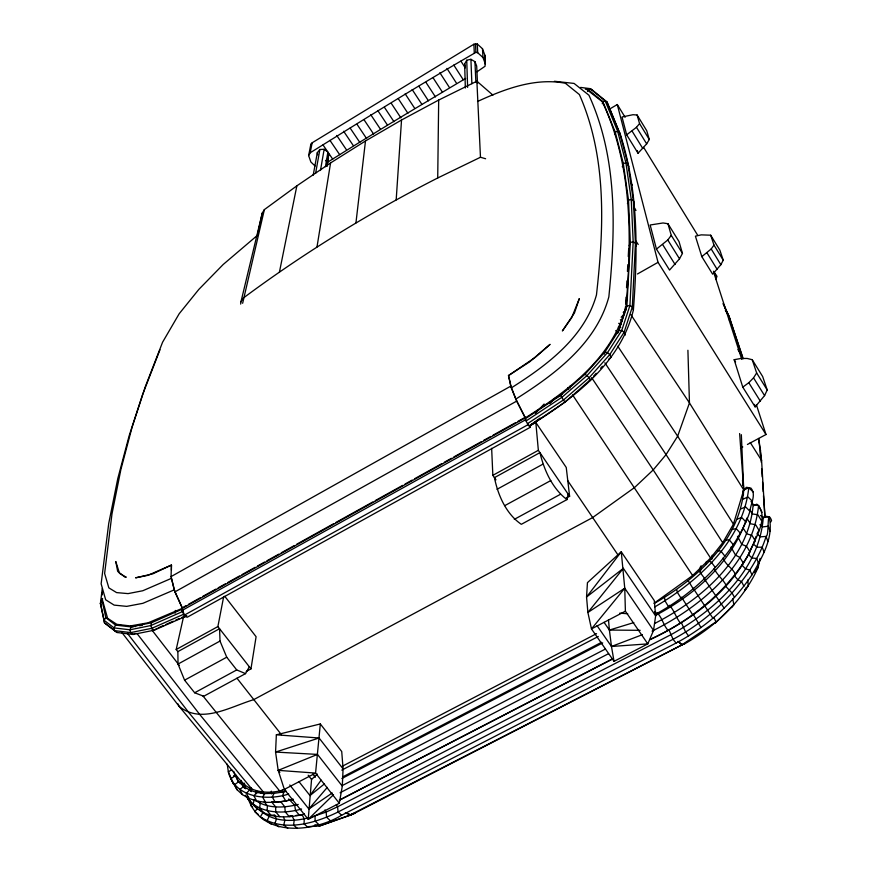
<?xml version="1.0" encoding="UTF-8"?>
<svg xmlns="http://www.w3.org/2000/svg" width="872" height="872" viewBox="0 0 872 872"><rect width="100%" height="100%" fill="white"/><g stroke="black" fill="none" stroke-linecap="round" stroke-linejoin="round"><path stroke-width="1.31" d="M130.517 625.911L148.175 622.782L182.422 608.296L174.226 589.864L171.337 577.776M171.413 570.135L171.457 565.045L147.848 575.346L135.585 577.831L152.764 573.852L171.457 565.045L171.043 576.61L174.901 591.892L182.422 608.296L525.304 417.884C567.814 391.103 613.114 357.357 626.052 305.996C631.829 237.522 632.483 165.124 602.247 101.686L586.376 89.238M240.672 304.099L240.966 301.81L243.299 298.06C304.513 252.542 369.75 212.572 437.722 177.975L438.681 100.062L476.886 81.205L492.92 95.135M758.291 562.244L758.139 567.41C743.26 600.59 715.749 626.074 684.564 643.896L682.133 644.702L678.983 642.108M729.504 320.569L729.602 317.986L723.302 304.088M276.359 734.813L275.563 752.067L278.19 770.358L284.348 789.389L308.208 819.342L339.306 803.276L342.304 786.13L343.078 768.842L341.726 751.533L320.329 723.945L276.359 734.813L319.076 738.006L343.078 768.842M585.308 89.064L587.968 89.413L590.039 88.617L605.212 100.945L617.681 131.4L619.632 132.522L627.949 164.056L633.388 200.724L635.426 243.19L632.331 306.955L624.101 332.232L609.757 354.599L589.221 377.652L563.879 399.659L527.582 423.629L529.402 425.961C573.46 398.558 620.799 363.188 633.399 309.942C637.813 251.528 638.566 191.513 620.504 135.106L607.054 102.002L591.772 89.565L590.039 88.617L580.621 87.418M327.218 166.192L328.777 153.864L326.782 165.844M617.877 333.082L625.268 310.694L625.486 306.639M625.638 303.925L626.009 297.156M626.532 287.673L626.913 280.904M627.437 271.421L627.807 264.652M628.254 256.521L628.701 248.4M760.144 455.13L760.438 450.105L758.662 438.463M317.397 774.063L311.555 779.47L308.208 819.342L333.529 794.675M396.182 199.895L401.534 120.009L438.681 100.062M248.215 798.676C261.371 837.425 312.895 832.629 341.65 815.255L676.083 643.067C706.396 626.892 732.851 603.38 751.98 574.812C761.997 557.731 774.162 537.196 769.039 516.823L764.82 516.061L763.273 517.608C759.359 570.277 715.018 610.16 671.527 634.38L337.562 806.807L326.15 812.083L311.413 817.075M175.141 613.158L175.337 610.444M770.695 522.045L771.557 520.464C766.335 507.33 769.638 535.364 766.096 536.422C762.455 548.423 756.536 559.53 749.811 570.07C730.365 598.922 703.715 622.87 673.053 639.296L338.118 811.974C314.705 823.451 284 832.509 260.346 816.868L262.908 812.606L259.529 809.336M751.021 501.422L753.157 504.757C748.634 559.661 700.794 599.773 654.828 623.393M649.618 639.819C689.458 621.3 727.139 593.93 748.459 554.625C753.572 540.891 770.597 517.172 756.831 504.19L753.615 505.477M753.157 504.757L758.596 505.466C752.667 563.781 701.513 606.476 652.093 631.121M654.24 603.446C696.227 579.455 739.402 541.196 743.751 490.053L746.443 487.295L750.912 488.091C756.656 494.511 750.487 504.005 749.953 511.297C746.192 523.244 740.121 534.242 733.319 544.706C713.492 573.504 686.678 597.429 655.908 614.019L654.534 611.708M743.751 490.053L748.786 487.721C743.086 540.891 698.472 581.232 654.763 606.934M339.306 803.276L315.566 773.083L320.329 723.945M711.814 559.29L712.195 555.246M706.167 564.162L706.429 561.47M700.543 571.04L701.088 565.732M699.824 571.051L700.238 567.072M355.94 222.905L365.488 140.97L401.534 120.009M101.326 601.658L101.664 598.966M102.166 594.922L102.493 592.219M102.569 598.497L102.231 601.179L100.444 603.326L104.498 622.881L117.055 632.505L133.056 634.456L154.072 630.238L185.965 616.199L183.894 614.161L182.531 609.027L151.565 622.717L131.138 626.913L115.595 625.115L105.828 617.681L102.253 601.255L100.444 603.402L100.825 605.789M100.444 603.326L102.275 588.535M242.645 303.282L264.369 209.607L296.862 185.834L330.575 162.944L365.488 140.97M264.369 209.607L262.265 213.03L257.338 235.571M653.531 630.434L655.635 615.894L654.294 600.601L621.267 551.802L587.445 582.659L586.551 597.026L587.892 612.471L591.478 628.919L614.03 661.336L647.798 643.885L653.531 630.434L624.755 588.219L621.267 551.802L586.551 597.026L623.349 568.337L655.635 615.894M246.22 671.451L250.962 668.879L256.096 636.724L224.78 596.295M316.994 246.994L330.575 162.944M310.585 145.548L312.132 142.801L473.899 44.221L477.267 44.003L482.467 48.712L484.865 55.23L484.843 62.413M484.865 55.23L485.083 66.239L477.038 71.787M325.441 166.683L327.894 152.077L324.144 149.308L319.882 149.494L317.332 152.622L313.201 175.196M320.46 170.487L324.144 149.308M315.599 173.321L319.882 149.494M250.962 668.879L217.88 626.576L223.701 596.535M315.075 166.018L310.868 161.985L308.633 155.554L310.203 152.774L312.132 142.801M308.633 155.554L310.923 143.88M566.964 499.602C552.314 488.538 544.128 470.139 539.932 452.633L494.435 477.638C497.967 495.187 506.174 513.979 521.325 524.312L566.964 499.602L568.064 494.01M540.128 418.102L530.383 425.046L530.394 427.226L187.099 617.3L184.166 615.251L181.921 610.542L182.488 607.653M279.443 272.053L296.862 185.834M587.51 91.538L587.968 89.413L602.879 101.621L615.218 132.064L623.327 163.511L628.516 200.091L630.325 242.427L626.892 305.996L618.161 332.363M760.122 558.396L758.139 567.41L754.378 572.588M249.327 666.786L245.533 673.62L203.721 696.259L194.652 692.76L184.581 680.171L178.03 664.061L177.866 651.624L176.188 649.509L183.327 617.736L186.804 615.806M254.21 799.58L253.163 804.169C265.012 819.32 287.455 818.35 304.393 814.176M240.966 301.81L262.265 213.03M151.565 622.717L150.867 625.551L151.804 628.32L154.072 630.238L157.341 628.232M604.329 354.13L604.928 351.983L618.858 330.39L621.736 330.499L624.101 332.232L625.246 335.099M602.29 103.714L602.879 101.621L605.212 100.945L607.054 102.002L607.904 104.487M614.575 134.223L615.218 132.064L617.681 131.4L625.922 162.868L631.241 199.481L633.181 241.86L629.933 305.505L621.736 330.499L607.512 352.615L587.172 375.407L562.091 397.174L526.154 420.914L525.543 418.593L560.587 395.43L585.058 374.208L604.928 351.983L607.512 352.615L609.757 354.599L611 357.367L608.634 359.275M654.174 603.162L692.641 575.52L710.571 558.058L722.714 542.744L733.45 524.137L743.74 489.955L741.342 434.692M248.629 797.019L247.953 799.264L257.196 808.911M622.292 166.825L623.327 163.511L625.922 162.868L627.949 164.056L628.876 166.726M306.9 826.721L319.806 825.904L351.013 814.982L355.493 812.737M627.426 203.481L628.516 200.091L631.241 199.481L633.388 200.724L634.326 203.503M629.17 245.893L630.325 242.427L633.181 241.86L635.426 243.19L636.429 246.057M753.866 542.809L756.024 536.4M655.842 615.272C695.049 594.475 731.761 562.462 746.334 519.385M625.268 310.694L626.892 305.996L629.933 305.505L632.331 306.955L633.399 309.942M286.299 791.209L283.934 791.863L282.604 795.613L285.787 800.997L293.177 799.134M159.968 349.77L142.518 394.776L129.143 435.782L117.785 478.565L108.749 523.342L101.13 583.815L105.686 599.794L114.145 605.114L126.702 606.367L142.855 603.326L174.226 589.864M715.705 279.476L717.013 276.348L713.47 271.236M764.57 395.605L767.207 389.98L762.662 376.541L752.22 359.7L747.151 358.457L741.004 358.457L734.169 359.7L742.781 387.135L755.141 406.886L764.57 395.605L753.539 377.849L756.645 372.954L752.22 359.7M283.934 791.863L274.037 793.357L272.249 796.986L275.301 802.338L285.787 800.997M720.861 264.717L723.237 260.183L719.847 250.155L710.691 235.2L701.23 234.862L695.409 236.181L701.818 256.63L712.631 274.157L720.861 264.717L711.203 248.978L713.983 245.076L710.691 235.2M746.345 587.303L744.524 590.726L748.165 586.158L747.871 579.913M715.269 623.197L733.875 604.656L732.676 598.683M679.506 258.82L682.46 253.414L679.016 241.577L667.952 223.723L663.047 222.97L650.163 224.998L656.442 249.109L669.554 270.069L679.506 258.82L667.788 239.985L671.255 235.353L667.952 223.723M465.343 88.007L464.645 63.95L466.738 60.233L470.913 59.296L474.935 61.672L476.679 66.043L477.518 83.461M754.051 543.005L755.283 540.836L751.915 535.299L746.879 533.915L743.249 528.301M757.419 532.956L758.989 530.274L755.643 524.759L750.378 523.723L746.77 518.11M646.664 143.858L649.291 139.487L646.741 130.735L637.116 115.006L632.985 114.712L622.03 116.99L626.674 134.811L638.042 153.243L646.664 143.858L636.495 127.29L639.547 123.595L637.116 115.006M274.037 793.357L264.914 793.564L262.635 797.063L265.557 802.338L275.301 802.338M105.828 617.681L104.073 620.275L104.498 622.881L117.055 632.505M257.84 807.701L254.897 811.832L258.417 814.513M299.074 781.77L309.985 795.569L321.103 780.157M252.488 803.69L250.874 805.706L252.651 807.047M623.349 568.337L587.892 612.471L624.755 588.219L625.398 611.196L647.798 643.885L611.479 646.479L597.026 625.638M731.543 607.533L733.875 604.656M624.755 588.219L591.478 628.919L625.398 611.196M264.914 793.564L256.706 792.485L253.916 795.853L256.684 801.063L265.557 802.338M544.106 404.03L535.386 413.35M549.894 403.594L553.894 398.929L562.331 394.188M621.169 317.212L624.679 313.713M289.787 784.974L308.862 808.987L327.283 787.372M529.402 425.961L564.958 402.221L590.845 379.266M593.516 376.268L596.176 373.271M600.623 368.267L602.41 366.273M742.781 387.135L748.797 382.71L753.539 377.849M256.706 792.485L249.621 790.032L246.318 793.258L248.967 798.403L256.684 801.063M701.818 256.63L711.203 248.978M656.442 249.109L667.788 239.985M626.674 134.811L636.495 127.29M325.496 160.775L328.537 158.17M623.208 312.372L626.063 310.018M249.621 790.032L243.604 786.413L239.855 789.509L242.362 794.588L248.967 798.403M309.985 795.569L324.471 783.874M257.458 235.298L223.178 264.499L198.838 289.395L179.185 313.735L162.563 342.249L145.286 386.776L132.054 427.335L120.859 469.616L111.998 513.826L104.618 573.482L108.847 587.87L116.597 592.6L128.064 593.614L142.79 590.747L171.326 578.398M326.891 162.693C372.671 133.798 419.105 106.068 465.626 78.447M310.203 152.774C365.085 118.614 419.912 84.606 475.916 52.353L477.714 52.756L482.99 57.53L485.421 64.136M243.604 786.413L238.754 781.694L234.623 784.658L237.01 789.694L242.362 794.588M308.862 808.987L332.265 792.986M511.363 387.855L508.507 375.549L529.533 361.924L550.09 344.353L535.321 357.335L508.507 375.549L510.774 386.143L516.704 401.098L525.304 417.884L515.81 399.082L511.363 387.855C546.875 365.357 584.556 337.453 596.459 294.932C603.947 228.202 607.108 157.44 579.389 94.558L565.372 83.254C535.048 77.455 504.735 88.999 477.518 101.49M515.81 399.082C554.766 374.426 596.252 343.71 608.841 296.872C615.643 229.532 617.768 158.192 588.938 95.222L574.07 83.429L554.439 81.27M682.133 644.702L715.956 621.91L713.863 617.387M233.707 771.295L235.244 775.818L230.808 778.696L237.01 789.694M589.069 381.271L590.617 380.29L589.221 377.652L585.058 374.208M231.789 769.736L228.344 771.851C234.655 797.858 267.224 801.041 288.708 794.043M609.397 109.185L617.289 104.531L625.115 117.262M637.443 273.993L658.033 262.341L617.289 104.531M171.043 576.61L510.774 386.143M174.901 591.892L516.704 401.098M183.676 606.999L186.063 605.669M188.439 604.351L200.342 597.745M202.718 596.415L215.809 589.145M218.196 587.826L225.336 583.859M227.712 582.54L239.615 575.934M241.991 574.615L255.082 567.345M257.458 566.015L264.598 562.048M266.985 560.729L278.877 554.123M281.264 552.804L294.355 545.534M296.731 544.204L333.616 523.723M336.003 522.393L372.889 501.912M375.265 500.583L402.635 485.388M405.022 484.069L412.162 480.101M414.538 478.783L441.908 463.577M444.295 462.258L451.434 458.291M453.811 456.972L481.18 441.766M483.557 440.447L490.696 436.48M493.083 435.161L515.69 422.604M518.066 421.274L525.206 417.307L525.467 419.857L527.996 424.697L530.394 427.226M181.921 610.542L525.467 419.857M184.166 615.251L527.996 424.697M530.002 425.7L535.822 422.473L566.244 467.468L569.612 496.288L566.037 498.228M176.188 649.509L217.88 626.576M495.972 479.851L492.844 475.338L538.351 450.312L535.822 422.473M177.866 651.624L219.559 628.712L220.017 641.062L226.731 657.205L236.726 669.936L245.533 673.62M178.03 664.061L220.017 641.062M496.996 489.312L542.853 464.198M184.581 680.171L226.731 657.205M504.768 505.64L550.799 480.548M194.652 692.76L236.726 669.936M514.295 519.341L560.249 494.402M740.47 448.208L742.791 446.965M747.424 444.48L765.987 434.529L756.384 404.728M135.084 633.388L133.056 634.456L130.669 632.582L114.603 630.63L114.069 627.916L115.595 625.115L120.63 624.853M284.348 789.389L315.566 773.083L278.19 770.358L279.847 772.45M342.358 766.216L596.557 633.65M341.77 770.129L598.279 636.484M342.827 776.832L601.517 642.315M341.868 778.5L602.705 642.893M342.293 785.563L605.353 649.062M340.102 792.746L608.558 653.673M339.241 800.169L612.308 658.97M649.76 639.612C690.58 620.744 727.902 591.576 749.975 551.802L746.552 546.275L741.843 544.422L737.483 536.335M339.993 799.918L613.332 658.589M350.141 814.982L684.803 643.449L355.94 812.551L350.141 814.982L345.367 812.617M437.722 177.975L480.472 157.254L485.617 158.748M743.009 499.187L747.991 496.953L752.34 501.204M182.63 611.512L150.867 625.551L129.961 629.791L114.069 627.916L104.073 620.275L100.444 603.402M183.894 614.161L151.804 628.32L130.669 632.582L129.961 629.791L131.138 626.913L133.405 626.75M158.562 627.698L163.456 625.54M165.909 624.461L173.245 621.224M175.697 620.145L179.37 618.531M181.823 617.452L185.485 615.828M740.829 508.888L745.636 506.937L749.953 511.297M278.19 770.358L317.495 754.411L342.304 786.13M614.03 661.336L611.479 646.479L642.402 634.685M233.652 775.677L235.702 774.946L238.078 781.781L241.773 783.917L244.934 787.852M355.362 813.162L319.806 825.904L314.956 824.683M737.276 519.036L741.734 517.532L745.996 522.023M319.076 738.006L275.563 752.067L317.495 754.411M121.742 632.32L179.12 706.32L242.242 782.751C253.632 793.433 270.778 794.021 284.991 789.596M604.067 622.346L609.397 630.064L633.802 622.586M293.003 799.635L280.73 801.728L271.595 801.891L275.65 806.949L275.748 811.897L279.781 816.704M298.246 804.42C284.163 807.973 267.671 808.954 255.224 800.202M304.437 813.979L299.554 815.396L295.532 810.546L294.714 805.368L288.741 798.937M307.838 818.001C293.003 821.642 275.77 822.056 262.908 812.606M301.592 809.009C282.681 814.372 256.706 814.143 245.414 795.242M290.245 816.475L292.153 816.007L294.202 820.258L293.559 825.119L297.407 828.4M732.175 529.489L736.186 528.585L740.372 533.228M139.629 625.78L142.256 625.235M564.958 402.221L560.587 395.43M274.724 814.906L271.127 815.418L267.105 810.633L267.399 805.804L264.172 801.782M295.87 815.484L302.072 814.612L304.252 818.928L304.066 823.909L307.805 827.179M769.039 516.823L763.273 517.608L760.504 515.494M725.744 540.095L729.243 539.855L733.319 544.706M289.526 816.029L292.153 816.007M608.493 619.861L609.397 630.064L640.157 630.325M619.774 613.136L627.742 613.746M135.683 626.587L116.815 624.33L107.594 618.281L102.613 600.536M589.221 89.249L591.772 89.565M718.048 550.712L721.013 551.191L724.959 556.216M618.346 327.055L620.788 327.545M264.216 793.978L255.681 790.991L256.106 793.662M618.684 323.338L621.551 324.438M347.285 813.314L351.013 814.982M571.269 386.329L570.234 385.871L570.255 387.986M709.089 561.11L711.465 562.32L715.302 567.541M620.374 319.719L622.139 320.754M759.872 524.759L762.64 526.906L768.363 526.219L770.063 531.44M271.225 824.149L267.028 820.814L269.143 816.399L268.358 814.361M278.931 826.928L274.833 823.615L276.457 819.048L275.149 815.941M756.885 533.849L760.537 536.814L766.096 536.422L767.851 541.577M287.727 828.302L283.771 824.999L284.882 820.301L283.455 817.14M677.926 641.367L681.577 644.528M615.741 330.608L617.714 332.341M318.803 824.498L315.173 821.217L314.988 816.138M330.139 820.498L326.586 817.217L326.15 812.083L324.962 809.892M341.65 815.255L338.118 811.974L337.562 806.807L336.363 804.616M261.982 817.696L264.663 820.214M748.786 487.721L753.125 491.917M699.115 571.171L704.663 578.474M656.812 612.417C662.066 617.398 663.254 624.832 667.887 630.238L668.966 629.813L673.053 639.296L676.083 643.067M669.314 605.277C674.394 610.367 675.909 617.616 680.422 623.077L681.403 622.75L685.643 632.08L688.629 635.895M263.617 812.737L259.584 807.973L260.281 803.276L258.668 801.27M289.286 816.715L285.275 811.876L284.795 806.807L280.73 801.728M252.324 789.596L188.744 712.479L127.312 633.225M263.497 792.158L199.699 714.43L136.893 633.377M279.858 791.22L202.664 695.573M681.512 597.189L692.728 614.836L693.502 614.771L700.979 627.6M281.503 734.78L236.955 678.209M312.819 774.096L315.359 777.279M308.198 775.219L311.555 779.47M151.848 629.933L179.338 665.445M693.207 588.273L712.925 618.292M617.67 554.494L567.519 480.385M538.351 450.312L569.612 496.288M323.043 144.97L332.723 159.162M336.745 135.465L346.38 149.69M329.976 140.392L339.633 154.606M343.644 131.269L353.269 145.526M350.173 128.097L359.798 142.387M357.019 124.304L366.643 138.626M572.599 394.94L692.641 575.52M363.995 119.693L373.598 134.037M617.768 346.217L677.653 436.207L733.45 524.137M604.83 362.752L666.055 454.617L722.714 542.744M591.608 377.609L653.215 469.921L710.571 558.058M377.761 110.515L387.321 124.892M370.796 114.755L380.377 129.1M630.957 314.803L689.458 402.918L743.74 489.955L739.63 433.558M384.399 107.289L393.97 121.709M391.343 103.43L400.902 117.884M398.362 98.798L407.9 113.262M405.175 93.838L414.691 108.324M635.971 241.086L638.184 244.487M418.942 86.274L428.446 100.825M412.194 89.565L421.699 104.073M425.961 82.371L435.466 96.956M634.511 208.168L635.982 210.425M433.024 77.706L442.507 92.312M693.207 588.818L688.248 580.73M630.892 183L632.353 185.256M439.87 72.736L449.331 87.342M446.955 68.419L456.405 83.058M749.615 509.488L752.482 513.957L757.888 514.753L761.191 520.268M460.917 61.116L465.277 67.907M453.8 65.073L463.25 79.755M751.664 502.337L753.833 505.716M249.414 799.94L251.975 803.973M750.258 442.529L761.594 460.471L764.962 517.009L763.48 495.645M658.033 262.341L765.987 434.529M724.131 608.133L704.129 578.583M662.731 244.694L675.092 264.499M748.797 382.71L760.449 401.382M734.169 359.7L735.587 361.967M681.065 598.279L677.533 592.611L676.618 589.57M671.255 235.353L682.46 253.414M756.645 372.954L767.207 389.98M737.897 349.509L742.759 357.313L728.785 315.784L723.128 303.445M725.341 310.203L728.785 315.784M643.623 147.368L697.731 235.342M632.102 131.127L642.817 148.545M707.05 252.935L717.231 269.502M639.547 123.595L649.291 139.487M713.983 245.076L723.237 260.183M668.552 606.738L665.096 600.993L664.464 597.603M244.138 787.863L240.596 780.505M758.596 505.466L762.063 512.387M235.244 775.818L238.754 781.694M734.518 597.375L732.033 592.982L725.711 586.366L726.016 585.079C722.801 578.964 716.86 574.888 714.19 568.402M743.903 586.202L741.582 581.635L737.745 579.651L734.562 575.945L735.292 574.125C732.426 567.705 725.177 564.914 723.226 557.851M241.097 780.375L242.242 782.751M567.792 387.56L568.686 389.457M751.98 574.812L749.811 570.07L745.473 568.784L742.148 565.285L743.282 562.952L739.805 557.437L735.488 555.061L730.998 547.082M178.041 703.955L179.12 706.32C201.301 724.643 230.666 706.56 253.567 699.715L592.524 517.641L634.522 487.557L653.215 469.921L666.055 454.617L677.653 436.207L689.458 402.918L687.91 350.272M230.568 776.788L228.344 771.851L227.232 764.221M608.405 105.708L620.504 135.106M758.738 563.465L756.733 558.538L751.915 557.917L748.459 554.625L753.441 544.084L757.027 547.191L762.237 547.245L764.134 552.292M255.692 791.078L256.651 793.564M230.993 777.933L233.107 783.688M243.757 783.132L245.73 788.833M729.602 317.986L743.031 358.872M713.787 272.555L741.767 359.373M754.335 404.357L755.141 406.886M715.007 273.339L716.403 277.83M637.345 150.638L638.042 153.243M464.645 63.95L465.147 66.218M250.624 788.288L251.027 790.86M244.389 783.252L245.206 788.408M250.101 788.277L250.493 790.839M758.52 438.551L761.594 460.471M742.497 480.254L742.977 485.573M317.332 152.622L317.615 154.802M609.397 630.064L611.479 646.479M760.438 450.105L761.245 462.193M761.692 468.885L762.226 476.908M762.586 482.26L763.207 491.634M482.467 48.712L482.99 57.53M743.249 490.958L743.456 494.991M477.267 44.003L477.714 52.756M475.491 43.6L475.916 52.353M476.886 81.205L480.472 157.254M282.277 789.716L282.408 792.397M474.935 61.672L475.872 82.077M473.899 44.221L474.292 52.974M251.114 787.743L251.289 791.656M742.846 482.892L742.955 485.421M743.184 490.5L743.358 494.304M491.645 448.328L492.844 475.338M470.913 59.296L471.872 83.701M271.323 791.144L271.421 793.847M466.738 60.233L467.621 87.385M579.313 298.66L574.441 312.993L562.375 330.946L571.64 317.779L579.313 298.66M126.015 577.111L124.794 577.002L117.666 571.356L115.791 561.546L119.486 573.329L126.015 577.111"/></g></svg>
